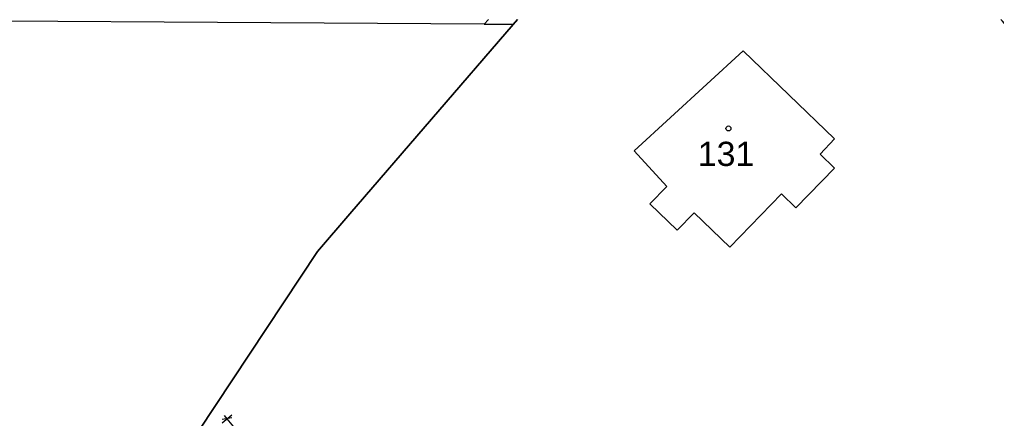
# Model space of a CAD drawing. Header units: millimetres. Extents: x 156050 to 369663, y -269476 to -128786.
# Drawn here: x 233024 to 301594, y -158056 to -130022 of the extents above; entities that cross this region are included whole.
import ezdxf

# ---------------------------------------------------------------- set-up
doc = ezdxf.new("R2010")
doc.units = ezdxf.units.MM
doc.header["$MEASUREMENT"] = 0
for name, color, linetype in [('BT_hranice_budov', 7, 'Continuous'), ('BT_hranice_parcel', 7, 'Continuous'), ('BT_mapove_znacky', 7, 'Continuous'), ('BT_text_parcel', 7, 'Continuous'), ('Situace - koordinační', 7, 'Continuous')]:
    doc.layers.add(name, color=color, linetype=linetype)
doc.styles.add('GENEROVANÝ_STYL_1', font='Arial.ttf')
doc.styles.add('GENEROVANÝ_STYL_3', font='HelveticaNeue.ttc')
doc.dimstyles.new('GENEROVANÝ_STYL__2', dxfattribs={"dimtxt": 600, "dimasz": 456, "dimexe": 0.18, "dimexo": 0.0625, "dimgap": 0, "dimtad": 1, "dimdec": 0, "dimzin": 0, "dimdsep": 46, "dimtxsty": 'GENEROVANÝ_STYL_1', "dimblk": 'ARROWHEAD_2', "dimblk1": 'ARROWHEAD_2', "dimblk2": 'ARROWHEAD_2', "dimcen": 0.09, "dimse1": 1, "dimse2": 1, "dimclrd": 7, "dimclre": 7, "dimclrt": 7, "dimazin": 0, "dimtfac": 1, "dimtdec": 4, "dimtmove": 0, "dimatfit": 3, "dimfxl": 1, "dimtolj": 1, "dimtzin": 0, "dimarcsym": 0})

# ---------------------------------------------------------------- blocks, each defined once
blk = doc.blocks.new('*D72')
at = {"layer": 'Situace - koordinační', "color": 7, "linetype": 'Continuous', "lineweight": 13}
for p, q in [((247238, -158365), (247930, -157790)), ((247925, -158019), (247242, -158136)), ((247396, -157852), (247584, -158077)), ((247584, -158077), (264450, -178361)), ((264104, -178649), (264796, -178073)), ((264109, -178420), (264792, -178302)), ((264450, -178361), (264638, -178586))]:
    blk.add_line(p, q, dxfattribs=at)
at = {"layer": 'Situace - koordinační', "color": 7, "lineweight": 13, "insert": (255305, -167175), "char_height": 600, "attachment_point": 7, "rotation": 309.74483, "style": 'GENEROVANÝ_STYL_1'}
blk.add_mtext('\\A1;{\\pql;\\fArial|b0|i0|c0|p0;\\W1.000000;26\xa0380}', dxfattribs=at)
blk = doc.blocks.new('ARROWHEAD_2')
at = {"color": 0, "linetype": 'Continuous', "lineweight": 0}
for p, q in [((0, 0), (-1, 0)), ((-0.38, -0.66), (0.38, 0.66))]:
    blk.add_line(p, q, dxfattribs=at)

msp = doc.modelspace()

# ---------------------------------------------------------------- linework, layer by layer
at = {"layer": 'BT_hranice_budov', "color": 7, "linetype": 'Continuous', "lineweight": 13, "flags": 128}
msp.add_lwpolyline([(290231.9, -138416.5), (289211.9, -139476.5), (290221.9, -140456.5), (287521.9, -143246.5), (286501.9, -142266.5), (282881.9, -146026.5), (280371.9, -143596.5), (279181.9, -144826.5), (277261.9, -142976.5), (278451.9, -141746.5), (276171.9, -139246.5), (283821.9, -132216.5)], close=True, dxfattribs=at)
at = {"layer": 'BT_hranice_parcel', "color": 7, "linetype": 'Continuous', "lineweight": 13, "flags": 128}
for points in [[(260074, -269475.5), (259511.9, -268636.5), (236741.9, -234266.5), (219291.9, -207016.5), (223291.9, -197866.5), (227851.9, -188446.5), (233461.9, -178916.5), (242071.9, -163966.5), (244381.9, -160746.5), (253931.9, -146316.5), (256211.9, -143666.5), (267661.9, -130366.5), (265631.9, -130356.5), (213218.3, -130021.6)], [(267980.9, -130021.6), (267661.9, -130366.5), (256211.9, -143666.5), (253931.9, -146316.5), (244381.9, -160746.5), (268321.9, -189536.5), (287871.9, -173476.5), (290731.9, -171236.5), (318371.9, -149456.5), (302011.9, -130146.5), (301906.1, -130021.6)], [(265941.5, -130021.6), (265631.9, -130356.5), (267661.9, -130366.5), (267980.9, -130021.6)]]:
    msp.add_lwpolyline(points, dxfattribs=at)
for points in [[(283821.9, -132216.5), (290231.9, -138416.5), (289211.9, -139476.5), (290221.9, -140456.5), (287521.9, -143246.5), (286501.9, -142266.5), (282881.9, -146026.5), (280371.9, -143596.5), (279181.9, -144826.5), (277261.9, -142976.5), (278451.9, -141746.5), (276171.9, -139246.5)], [(279181.9, -144826.5), (277261.9, -142976.5), (278451.9, -141746.5), (276171.9, -139246.5), (283821.9, -132216.5), (290231.9, -138416.5), (289211.9, -139476.5), (290221.9, -140456.5), (287521.9, -143246.5), (286501.9, -142266.5), (282881.9, -146026.5), (280371.9, -143596.5)]]:
    msp.add_lwpolyline(points, close=True, dxfattribs=at)
at = {"layer": 'BT_mapove_znacky', "color": 7, "linetype": 'Continuous', "lineweight": 13}
msp.add_circle((282781.9, -137676.5), 175, dxfattribs=at)

# ---------------------------------------------------------------- texts
at = {"layer": 'BT_text_parcel', "color": 7, "linetype": 'Continuous', "lineweight": 13, "insert": (282611.9, -139473.9), "char_height": 1700, "attachment_point": 5, "style": 'GENEROVANÝ_STYL_3'}
msp.add_mtext('\\A1;{\\pqc;\\fHelvetica Neue|b0|i0|c0|p0;\\W1.000000;131}', dxfattribs=at)

# ---------------------------------------------------------------- dimensions: what is measured, and where the dimension line sits
at = {"layer": 'Situace - koordinační', "color": 7, "linetype": 'Continuous', "lineweight": 13}
dim = msp.add_linear_dim(base=(264450.2, -178360.9), p1=(246430.4, -159036.5), p2=(259707.1, -182304.9), angle=309.744835, dimstyle='GENEROVANÝ_STYL__2', dxfattribs=at)
dim.commit()
dim.dimension.update_dxf_attribs({"geometry": '*D72', "text_midpoint": (256363.4, -167978.9), "dimtype": 160, "text_rotation": 309.744835})

doc.saveas('drawing.dxf')
